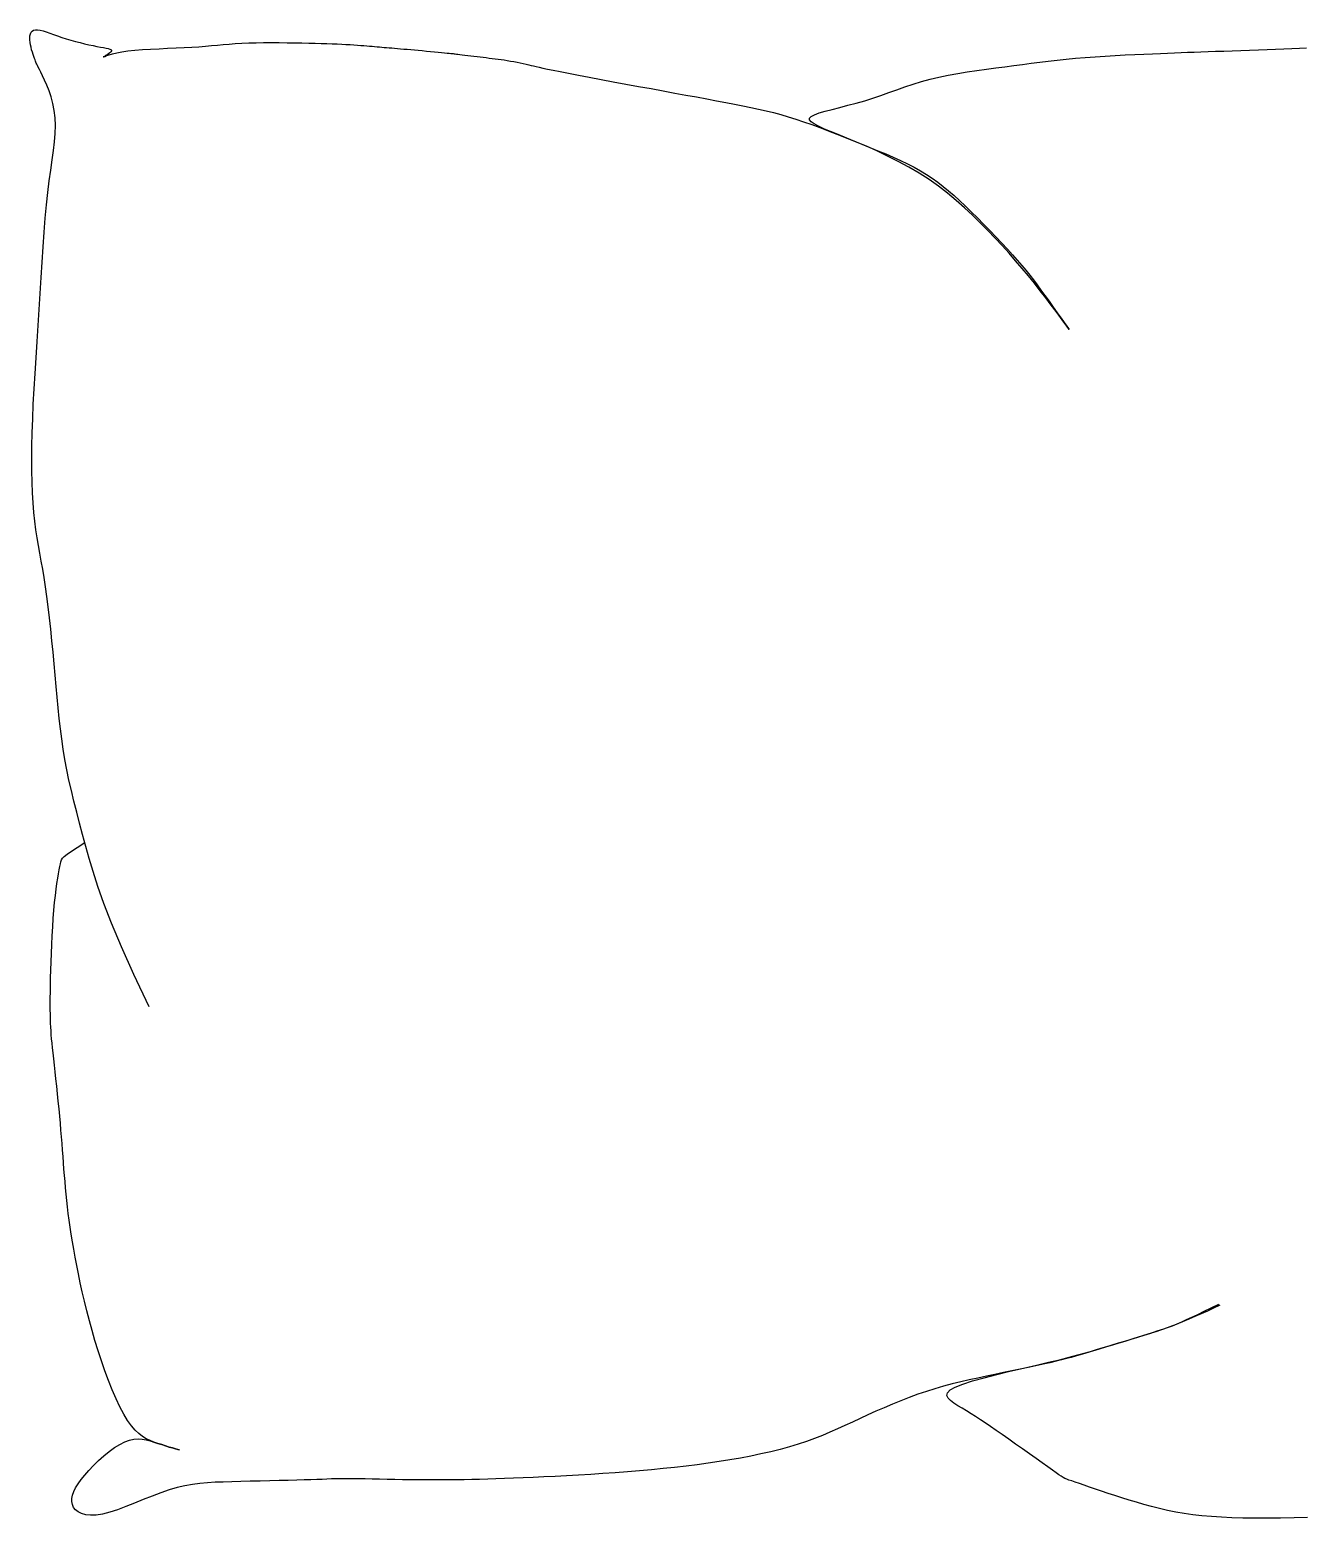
# Model space of a CAD drawing. Extents: x 110.714 to 111.388, y 28.017 to 28.415.
# Drawn here: x 110.7138 to 111.0134, y 28.0587 to 28.4095 of the extents above; entities that cross this region are included whole.
import ezdxf

# ---------------------------------------------------------------- set-up
doc = ezdxf.new("R2010")
doc.units = 0
doc.layers.get('0').update_dxf_attribs({"linetype": 'CONTINUOUS'})

msp = doc.modelspace()

# ---------------------------------------------------------------- linework, layer by layer
at = {"color": 0}
for p, q in [((110.71391, 28.40857), (110.71408, 28.40894)), ((110.71408, 28.40894), (110.71433, 28.40923)), ((110.71433, 28.40923), (110.71466, 28.40943)), ((110.71466, 28.40943), (110.71508, 28.40953)), ((110.71508, 28.40953), (110.71559, 28.40954)), ((110.71559, 28.40954), (110.7162, 28.40944)), ((110.7162, 28.40944), (110.71688, 28.40927)), ((110.71688, 28.40927), (110.71764, 28.40904)), ((110.71764, 28.40904), (110.71847, 28.40875)), ((110.71847, 28.40875), (110.71937, 28.40843)), ((110.71376, 28.40766), (110.7138, 28.40814)), ((110.71377, 28.40713), (110.71376, 28.40766)), ((110.71382, 28.40657), (110.71377, 28.40713)), ((110.7138, 28.40814), (110.71391, 28.40857)), ((110.71392, 28.40599), (110.71382, 28.40657)), ((110.71405, 28.4054), (110.71392, 28.40599)), ((110.7142, 28.40481), (110.71405, 28.4054)), ((110.71937, 28.40843), (110.72032, 28.4081)), ((110.72032, 28.4081), (110.72133, 28.40775)), ((110.72133, 28.40775), (110.72237, 28.40742)), ((110.72237, 28.40742), (110.72345, 28.4071)), ((110.72345, 28.4071), (110.72454, 28.4068)), ((110.72454, 28.4068), (110.72562, 28.40651)), ((110.72562, 28.40651), (110.72668, 28.40625)), ((110.72668, 28.40625), (110.72771, 28.40601)), ((110.72771, 28.40601), (110.72868, 28.40579)), ((110.72868, 28.40579), (110.72958, 28.40561)), ((110.72958, 28.40561), (110.73039, 28.40545)), ((110.73039, 28.40545), (110.73111, 28.40532)), ((110.73111, 28.40532), (110.73173, 28.4052)), ((110.73173, 28.4052), (110.73223, 28.40509)), ((110.74423, 28.40507), (110.74625, 28.40516)), ((110.74625, 28.40516), (110.74824, 28.40525)), ((110.74824, 28.40525), (110.75017, 28.40534)), ((110.75017, 28.40534), (110.75198, 28.40544)), ((110.75198, 28.40544), (110.75364, 28.40555)), ((110.75364, 28.40555), (110.75518, 28.40568)), ((110.75518, 28.40568), (110.75662, 28.40581)), ((110.75662, 28.40581), (110.75801, 28.40594)), ((110.75801, 28.40594), (110.75937, 28.40606)), ((110.75937, 28.40606), (110.76075, 28.40618)), ((110.76075, 28.40618), (110.76219, 28.40629)), ((110.76219, 28.40629), (110.76371, 28.40637)), ((110.76371, 28.40637), (110.76535, 28.40643)), ((110.76535, 28.40643), (110.76708, 28.40647)), ((110.76708, 28.40647), (110.76888, 28.4065)), ((110.76888, 28.4065), (110.77072, 28.4065)), ((110.77072, 28.4065), (110.77257, 28.4065)), ((110.77257, 28.4065), (110.7744, 28.40648)), ((110.7744, 28.40648), (110.77618, 28.40646)), ((110.77618, 28.40646), (110.77789, 28.40643)), ((110.77789, 28.40643), (110.77951, 28.40639)), ((110.77951, 28.40639), (110.78102, 28.40636)), ((110.78102, 28.40636), (110.78244, 28.40632)), ((110.78244, 28.40632), (110.78377, 28.40628)), ((110.78377, 28.40628), (110.78502, 28.40624)), ((110.78502, 28.40624), (110.78618, 28.40619)), ((110.78618, 28.40619), (110.78727, 28.40614)), ((110.78727, 28.40614), (110.78829, 28.40609)), ((110.78829, 28.40609), (110.78924, 28.40603)), ((110.78924, 28.40603), (110.79014, 28.40598)), ((110.79014, 28.40598), (110.79097, 28.40592)), ((110.79097, 28.40592), (110.79175, 28.40586)), ((110.79175, 28.40586), (110.79249, 28.4058)), ((110.79249, 28.4058), (110.79318, 28.40575)), ((110.79318, 28.40575), (110.79383, 28.40569)), ((110.79383, 28.40569), (110.79445, 28.40564)), ((110.79445, 28.40564), (110.79504, 28.40558)), ((110.79504, 28.40558), (110.79561, 28.40553)), ((110.79561, 28.40553), (110.79617, 28.40549)), ((110.79617, 28.40549), (110.79672, 28.40544)), ((110.79672, 28.40544), (110.79728, 28.40539)), ((110.79728, 28.40539), (110.79785, 28.40534)), ((110.79785, 28.40534), (110.79844, 28.40529)), ((110.79844, 28.40529), (110.79906, 28.40524)), ((110.79906, 28.40524), (110.79971, 28.40519)), ((110.79971, 28.40519), (110.8004, 28.40513)), ((110.8004, 28.40513), (110.80113, 28.40507)), ((111.00936, 28.40502), (111.01124, 28.40511)), ((111.01124, 28.40511), (111.01301, 28.4052)), ((111.01301, 28.4052), (111.01466, 28.40529)), ((110.71437, 28.40425), (110.7142, 28.40481)), ((110.71455, 28.40371), (110.71437, 28.40425)), ((110.71471, 28.40322), (110.71455, 28.40371)), ((110.71487, 28.40278), (110.71471, 28.40322)), ((110.71501, 28.40241), (110.71487, 28.40278)), ((110.71512, 28.40212), (110.71501, 28.40241)), ((110.71521, 28.40188), (110.71512, 28.40212)), ((110.7153, 28.40164), (110.71521, 28.40188)), ((110.71542, 28.40139), (110.7153, 28.40164)), ((110.73107, 28.40312), (110.73116, 28.40316)), ((110.73115, 28.40316), (110.73107, 28.40312)), ((110.73135, 28.40327), (110.73115, 28.40316)), ((110.73116, 28.40316), (110.73141, 28.40327)), ((110.73164, 28.40344), (110.73135, 28.40327)), ((110.73141, 28.40327), (110.73184, 28.40344)), ((110.73198, 28.40364), (110.73164, 28.40344)), ((110.73184, 28.40344), (110.73246, 28.40364)), ((110.73232, 28.40386), (110.73198, 28.40364)), ((110.73223, 28.40509), (110.73262, 28.40498)), ((110.73264, 28.4041), (110.73232, 28.40386)), ((110.73246, 28.40364), (110.73327, 28.40386)), ((110.73262, 28.40498), (110.73289, 28.40485)), ((110.73288, 28.40433), (110.73264, 28.4041)), ((110.73302, 28.40454), (110.73288, 28.40433)), ((110.73289, 28.40485), (110.73303, 28.40471)), ((110.73303, 28.40471), (110.73302, 28.40454)), ((110.73327, 28.40386), (110.73427, 28.4041)), ((110.73427, 28.4041), (110.73548, 28.40433)), ((110.73548, 28.40433), (110.7369, 28.40454)), ((110.7369, 28.40454), (110.73852, 28.40471)), ((110.73852, 28.40471), (110.74032, 28.40485)), ((110.74032, 28.40485), (110.74224, 28.40497)), ((110.74224, 28.40497), (110.74423, 28.40507)), ((110.80113, 28.40507), (110.8019, 28.405)), ((110.8019, 28.405), (110.8027, 28.40494)), ((110.8027, 28.40494), (110.80354, 28.40486)), ((110.80354, 28.40486), (110.80442, 28.40479)), ((110.80442, 28.40479), (110.80533, 28.4047)), ((110.80533, 28.4047), (110.80628, 28.40462)), ((110.80628, 28.40462), (110.80724, 28.40453)), ((110.80724, 28.40453), (110.8082, 28.40444)), ((110.8082, 28.40444), (110.80913, 28.40435)), ((110.80913, 28.40435), (110.81001, 28.40426)), ((110.81001, 28.40426), (110.81082, 28.40418)), ((110.81082, 28.40418), (110.81153, 28.40411)), ((110.81153, 28.40411), (110.81214, 28.40405)), ((110.81214, 28.40405), (110.81262, 28.40401)), ((110.81262, 28.40401), (110.81299, 28.40397)), ((110.81299, 28.40397), (110.81329, 28.40394)), ((110.81329, 28.40394), (110.81354, 28.40391)), ((110.81354, 28.40391), (110.81377, 28.40389)), ((110.81377, 28.40389), (110.81402, 28.40386)), ((110.81402, 28.40386), (110.81432, 28.40382)), ((110.81432, 28.40382), (110.81468, 28.40377)), ((110.81468, 28.40377), (110.81514, 28.40371)), ((110.81514, 28.40371), (110.81569, 28.40364)), ((110.81569, 28.40364), (110.81632, 28.40356)), ((110.81632, 28.40356), (110.81699, 28.40348)), ((110.81699, 28.40348), (110.81771, 28.40339)), ((110.81771, 28.40339), (110.81845, 28.4033)), ((110.81845, 28.4033), (110.8192, 28.40321)), ((110.8192, 28.40321), (110.81994, 28.40312)), ((110.81994, 28.40312), (110.82066, 28.40304)), ((110.82066, 28.40304), (110.82136, 28.40296)), ((110.82136, 28.40296), (110.82205, 28.40288)), ((110.82205, 28.40288), (110.82274, 28.4028)), ((110.82274, 28.4028), (110.82343, 28.40272)), ((110.82343, 28.40272), (110.82412, 28.40263)), ((110.82412, 28.40263), (110.82483, 28.40253)), ((110.82483, 28.40253), (110.82556, 28.40242)), ((110.82556, 28.40242), (110.82631, 28.40229)), ((110.82631, 28.40229), (110.82708, 28.40216)), ((110.82708, 28.40216), (110.82785, 28.40202)), ((110.82785, 28.40202), (110.82862, 28.40187)), ((110.82862, 28.40187), (110.82937, 28.40172)), ((110.82937, 28.40172), (110.83008, 28.40157)), ((110.94775, 28.40137), (110.94978, 28.40165)), ((110.94978, 28.40165), (110.95179, 28.40191)), ((110.95179, 28.40191), (110.95382, 28.40216)), ((110.95382, 28.40216), (110.95589, 28.4024)), ((110.95589, 28.4024), (110.95801, 28.40263)), ((110.95801, 28.40263), (110.96021, 28.40284)), ((110.96021, 28.40284), (110.96249, 28.40302)), ((110.96249, 28.40302), (110.96485, 28.40319)), ((110.96485, 28.40319), (110.96723, 28.40334)), ((110.96723, 28.40334), (110.9696, 28.40347)), ((110.9696, 28.40347), (110.97194, 28.40359)), ((110.97194, 28.40359), (110.97421, 28.4037)), ((110.97421, 28.4037), (110.97637, 28.40379)), ((110.97637, 28.40379), (110.97838, 28.40388)), ((110.97838, 28.40388), (110.98024, 28.40396)), ((110.98024, 28.40396), (110.98195, 28.40404)), ((110.98195, 28.40404), (110.98357, 28.40411)), ((110.98357, 28.40411), (110.98512, 28.40417)), ((110.98512, 28.40417), (110.98665, 28.40423)), ((110.98665, 28.40423), (110.9882, 28.40429)), ((110.9882, 28.40429), (110.98979, 28.40435)), ((110.98979, 28.40435), (110.99147, 28.40441)), ((110.99147, 28.40441), (110.99327, 28.40446)), ((110.99327, 28.40446), (110.99517, 28.40452)), ((110.99517, 28.40452), (110.99715, 28.40458)), ((110.99715, 28.40458), (110.99919, 28.40464)), ((110.99919, 28.40464), (111.00125, 28.4047)), ((111.00125, 28.4047), (111.00333, 28.40477)), ((111.00333, 28.40477), (111.00539, 28.40485)), ((111.00539, 28.40485), (111.00741, 28.40493)), ((111.00741, 28.40493), (111.00936, 28.40502)), ((110.71556, 28.40109), (110.71542, 28.40139)), ((110.71575, 28.4007), (110.71556, 28.40109)), ((110.71601, 28.40018), (110.71575, 28.4007)), ((110.71634, 28.39951), (110.71601, 28.40018)), ((110.71676, 28.39866), (110.71634, 28.39951)), ((110.71725, 28.39764), (110.71676, 28.39866)), ((110.83008, 28.40157), (110.83076, 28.40143)), ((110.83076, 28.40143), (110.83138, 28.40129)), ((110.83138, 28.40129), (110.83195, 28.40115)), ((110.83195, 28.40115), (110.83251, 28.40102)), ((110.83251, 28.40102), (110.83312, 28.40087)), ((110.83312, 28.40087), (110.83383, 28.4007)), ((110.83383, 28.4007), (110.83469, 28.40051)), ((110.83469, 28.40051), (110.83576, 28.40028)), ((110.83576, 28.40028), (110.83709, 28.40001)), ((110.83709, 28.40001), (110.83874, 28.39968)), ((110.83874, 28.39968), (110.84075, 28.39929)), ((110.84075, 28.39929), (110.84307, 28.39884)), ((110.84307, 28.39884), (110.84564, 28.39836)), ((110.84564, 28.39836), (110.8484, 28.39784)), ((110.92595, 28.3979), (110.92806, 28.3984)), ((110.92806, 28.3984), (110.93024, 28.39885)), ((110.93024, 28.39885), (110.93247, 28.39925)), ((110.93247, 28.39925), (110.93472, 28.39961)), ((110.93472, 28.39961), (110.93698, 28.39994)), ((110.93698, 28.39994), (110.93922, 28.40025)), ((110.93922, 28.40025), (110.94144, 28.40053)), ((110.94144, 28.40053), (110.9436, 28.40082)), ((110.9436, 28.40082), (110.9457, 28.4011)), ((110.9457, 28.4011), (110.94775, 28.40137)), ((110.71777, 28.39646), (110.71725, 28.39764)), ((110.71829, 28.39514), (110.71777, 28.39646)), ((110.71878, 28.39369), (110.71829, 28.39514)), ((110.8484, 28.39784), (110.8513, 28.3973)), ((110.8513, 28.3973), (110.85427, 28.39675)), ((110.85427, 28.39675), (110.85725, 28.3962)), ((110.85725, 28.3962), (110.86019, 28.39566)), ((110.86019, 28.39566), (110.86303, 28.39513)), ((110.86303, 28.39513), (110.86576, 28.39463)), ((110.86576, 28.39463), (110.86839, 28.39415)), ((110.91438, 28.39407), (110.91626, 28.39474)), ((110.91626, 28.39474), (110.91813, 28.39541)), ((110.91813, 28.39541), (110.92002, 28.39608)), ((110.92002, 28.39608), (110.92194, 28.39673)), ((110.92194, 28.39673), (110.92391, 28.39734)), ((110.92391, 28.39734), (110.92595, 28.3979)), ((110.71921, 28.39213), (110.71878, 28.39369)), ((110.71954, 28.39049), (110.71921, 28.39213)), ((110.86839, 28.39415), (110.8709, 28.39369)), ((110.8709, 28.39369), (110.87331, 28.39324)), ((110.87331, 28.39324), (110.87561, 28.39281)), ((110.87561, 28.39281), (110.8778, 28.39239)), ((110.8778, 28.39239), (110.87987, 28.39199)), ((110.87987, 28.39199), (110.88184, 28.39161)), ((110.88184, 28.39161), (110.88372, 28.39122)), ((110.88372, 28.39122), (110.88552, 28.39084)), ((110.90285, 28.39078), (110.90465, 28.39124)), ((110.90465, 28.39124), (110.90658, 28.39173)), ((110.90658, 28.39173), (110.90856, 28.39225)), ((110.90856, 28.39225), (110.91054, 28.39282)), ((110.91054, 28.39282), (110.91248, 28.39343)), ((110.91248, 28.39343), (110.91438, 28.39407)), ((110.71976, 28.38877), (110.71954, 28.39049)), ((110.71983, 28.38698), (110.71976, 28.38877)), ((110.88552, 28.39084), (110.88729, 28.39043)), ((110.88729, 28.39043), (110.88902, 28.39001)), ((110.88902, 28.39001), (110.89076, 28.38954)), ((110.89076, 28.38954), (110.89251, 28.38904)), ((110.89251, 28.38904), (110.89431, 28.38848)), ((110.89431, 28.38848), (110.89616, 28.38786)), ((110.89616, 28.38786), (110.89806, 28.38719)), ((110.89756, 28.38871), (110.89794, 28.38912)), ((110.89756, 28.38828), (110.89756, 28.38871)), ((110.89792, 28.38783), (110.89756, 28.38828)), ((110.89862, 28.38734), (110.89792, 28.38783)), ((110.89794, 28.38912), (110.8987, 28.38952)), ((110.8987, 28.38952), (110.89982, 28.38993)), ((110.89982, 28.38993), (110.90122, 28.39035)), ((110.90122, 28.39035), (110.90285, 28.39078)), ((110.7196, 28.38315), (110.71977, 28.38511)), ((110.71977, 28.38511), (110.71983, 28.38698)), ((110.89806, 28.38719), (110.90001, 28.38647)), ((110.89963, 28.38681), (110.89862, 28.38734)), ((110.90094, 28.38622), (110.89963, 28.38681)), ((110.90001, 28.38647), (110.90197, 28.38572)), ((110.90251, 28.38556), (110.90094, 28.38622)), ((110.90197, 28.38572), (110.90396, 28.38495)), ((110.90433, 28.38482), (110.90251, 28.38556)), ((110.90396, 28.38495), (110.90594, 28.38416)), ((110.90637, 28.38399), (110.90433, 28.38482)), ((110.90594, 28.38416), (110.90792, 28.38336)), ((110.71904, 28.37885), (110.71935, 28.38107)), ((110.71935, 28.38107), (110.7196, 28.38315)), ((110.90859, 28.38307), (110.90637, 28.38399)), ((110.90792, 28.38336), (110.90987, 28.38257)), ((110.91096, 28.38206), (110.90859, 28.38307)), ((110.90987, 28.38257), (110.91178, 28.3818)), ((110.91342, 28.38096), (110.91096, 28.38206)), ((110.91178, 28.3818), (110.91366, 28.38103)), ((110.91594, 28.37978), (110.91342, 28.38096)), ((110.91366, 28.38103), (110.91549, 28.38026)), ((110.71869, 28.37648), (110.71904, 28.37885)), ((110.91549, 28.38026), (110.91726, 28.37949)), ((110.91847, 28.37851), (110.91594, 28.37978)), ((110.91726, 28.37949), (110.91898, 28.37871)), ((110.92097, 28.37716), (110.91847, 28.37851)), ((110.91898, 28.37871), (110.92063, 28.37793)), ((110.92063, 28.37793), (110.9222, 28.37712)), ((110.9234, 28.37573), (110.92097, 28.37716)), ((110.9222, 28.37712), (110.9237, 28.37629)), ((110.71799, 28.37119), (110.71833, 28.37393)), ((110.71833, 28.37393), (110.71869, 28.37648)), ((110.92573, 28.37422), (110.9234, 28.37573)), ((110.9237, 28.37629), (110.92512, 28.37544)), ((110.92512, 28.37544), (110.92648, 28.37455)), ((110.92796, 28.37264), (110.92573, 28.37422)), ((110.92648, 28.37455), (110.92778, 28.37361)), ((110.92778, 28.37361), (110.92906, 28.37262)), ((110.71767, 28.36824), (110.71799, 28.37119)), ((110.93009, 28.371), (110.92796, 28.37264)), ((110.92906, 28.37262), (110.93033, 28.37157)), ((110.93213, 28.36931), (110.93009, 28.371)), ((110.93033, 28.37157), (110.9316, 28.37046)), ((110.9316, 28.37046), (110.9329, 28.36927)), ((110.71739, 28.3651), (110.71767, 28.36824)), ((110.93409, 28.36758), (110.93213, 28.36931)), ((110.9329, 28.36927), (110.93425, 28.368)), ((110.93597, 28.36581), (110.93409, 28.36758)), ((110.93425, 28.368), (110.93565, 28.36664)), ((110.93565, 28.36664), (110.9371, 28.36521)), ((110.71712, 28.3618), (110.71739, 28.3651)), ((110.9378, 28.36403), (110.93597, 28.36581)), ((110.9371, 28.36521), (110.93856, 28.36373)), ((110.93956, 28.36224), (110.9378, 28.36403)), ((110.93856, 28.36373), (110.94002, 28.36224)), ((110.71688, 28.35836), (110.71712, 28.3618)), ((110.94128, 28.36044), (110.93956, 28.36224)), ((110.94002, 28.36224), (110.94146, 28.36074)), ((110.94294, 28.35865), (110.94128, 28.36044)), ((110.94146, 28.36074), (110.94284, 28.35927)), ((110.71665, 28.35479), (110.71688, 28.35836)), ((110.94284, 28.35927), (110.94417, 28.35784)), ((110.94456, 28.35686), (110.94294, 28.35865)), ((110.94417, 28.35784), (110.9454, 28.35648)), ((110.94613, 28.35508), (110.94456, 28.35686)), ((110.9454, 28.35648), (110.94652, 28.35521)), ((110.71642, 28.35113), (110.71665, 28.35479)), ((110.94765, 28.3533), (110.94613, 28.35508)), ((110.94652, 28.35521), (110.94756, 28.354)), ((110.94756, 28.354), (110.94852, 28.35284)), ((110.94913, 28.35154), (110.94765, 28.3533)), ((110.94852, 28.35284), (110.94944, 28.3517)), ((110.7162, 28.3474), (110.71642, 28.35113)), ((110.95056, 28.34978), (110.94913, 28.35154)), ((110.94944, 28.3517), (110.95032, 28.35056)), ((110.95032, 28.35056), (110.9512, 28.3494)), ((110.95194, 28.34803), (110.95056, 28.34978)), ((110.9512, 28.3494), (110.9521, 28.34819)), ((110.71596, 28.34362), (110.7162, 28.3474)), ((110.95327, 28.34631), (110.95194, 28.34803)), ((110.9521, 28.34819), (110.95303, 28.34691)), ((110.95303, 28.34691), (110.954, 28.34556)), ((110.95453, 28.34465), (110.95327, 28.34631)), ((110.954, 28.34556), (110.95499, 28.34418)), ((110.71572, 28.33982), (110.71596, 28.34362)), ((110.95568, 28.34311), (110.95453, 28.34465)), ((110.95499, 28.34418), (110.95594, 28.34284)), ((110.95669, 28.34173), (110.95568, 28.34311)), ((110.95594, 28.34284), (110.95682, 28.34159)), ((110.71547, 28.33602), (110.71572, 28.33982)), ((110.95752, 28.34058), (110.95669, 28.34173)), ((110.95682, 28.34159), (110.95758, 28.34052)), ((110.95816, 28.33969), (110.95752, 28.34058)), ((110.95758, 28.34052), (110.95818, 28.33967)), ((110.95857, 28.33911), (110.95816, 28.33969)), ((110.95818, 28.33967), (110.95857, 28.33911)), ((110.95871, 28.33891), (110.95857, 28.33911)), ((110.95857, 28.33911), (110.95871, 28.33891)), ((110.71523, 28.33224), (110.71547, 28.33602)), ((110.715, 28.32851), (110.71523, 28.33224)), ((110.71478, 28.32486), (110.715, 28.32851)), ((110.71459, 28.32129), (110.71478, 28.32486)), ((110.71444, 28.31785), (110.71459, 28.32129)), ((110.71432, 28.31454), (110.71444, 28.31785)), ((110.71425, 28.3114), (110.71432, 28.31454)), ((110.71422, 28.30842), (110.71425, 28.3114)), ((110.71424, 28.3056), (110.71422, 28.30842)), ((110.7143, 28.30292), (110.71424, 28.3056)), ((110.71441, 28.3004), (110.7143, 28.30292)), ((110.71455, 28.29802), (110.71441, 28.3004)), ((110.71473, 28.29578), (110.71455, 28.29802)), ((110.71495, 28.29368), (110.71473, 28.29578)), ((110.7152, 28.2917), (110.71495, 28.29368)), ((110.71549, 28.28981), (110.7152, 28.2917)), ((110.7158, 28.28797), (110.71549, 28.28981)), ((110.71612, 28.28615), (110.7158, 28.28797)), ((110.71646, 28.28431), (110.71612, 28.28615)), ((110.7168, 28.2824), (110.71646, 28.28431)), ((110.71714, 28.2804), (110.7168, 28.2824)), ((110.71748, 28.27825), (110.71714, 28.2804)), ((110.71781, 28.27594), (110.71748, 28.27825)), ((110.71812, 28.27348), (110.71781, 28.27594)), ((110.71842, 28.27091), (110.71812, 28.27348)), ((110.71871, 28.26825), (110.71842, 28.27091)), ((110.71899, 28.26553), (110.71871, 28.26825)), ((110.71926, 28.2628), (110.71899, 28.26553)), ((110.71951, 28.26007), (110.71926, 28.2628)), ((110.71976, 28.25739), (110.71951, 28.26007)), ((110.71999, 28.25477), (110.71976, 28.25739)), ((110.72022, 28.25221), (110.71999, 28.25477)), ((110.72046, 28.2497), (110.72022, 28.25221)), ((110.72071, 28.24722), (110.72046, 28.2497)), ((110.72098, 28.24478), (110.72071, 28.24722)), ((110.72129, 28.24236), (110.72098, 28.24478)), ((110.72164, 28.23995), (110.72129, 28.24236)), ((110.72204, 28.23754), (110.72164, 28.23995)), ((110.72249, 28.23511), (110.72204, 28.23754)), ((110.723, 28.23266), (110.72249, 28.23511)), ((110.72356, 28.23019), (110.723, 28.23266)), ((110.72417, 28.22767), (110.72356, 28.23019)), ((110.72482, 28.22511), (110.72417, 28.22767)), ((110.7255, 28.22249), (110.72482, 28.22511)), ((110.72622, 28.21981), (110.7255, 28.22249)), ((110.72697, 28.21705), (110.72622, 28.21981)), ((110.72257, 28.2152), (110.72356, 28.21588)), ((110.72356, 28.21588), (110.72491, 28.21677)), ((110.72491, 28.21677), (110.72672, 28.21794)), ((110.72776, 28.21419), (110.72697, 28.21705)), ((110.72069, 28.21152), (110.72083, 28.21229)), ((110.72083, 28.21229), (110.72096, 28.21293)), ((110.72096, 28.21293), (110.72107, 28.21343)), ((110.72107, 28.21343), (110.72122, 28.21385)), ((110.72122, 28.21385), (110.72147, 28.21424)), ((110.72147, 28.21424), (110.7219, 28.21467)), ((110.7219, 28.21467), (110.72257, 28.2152)), ((110.72866, 28.21109), (110.72776, 28.21419)), ((110.72016, 28.20833), (110.72034, 28.20954)), ((110.72034, 28.20954), (110.72052, 28.2106)), ((110.72052, 28.2106), (110.72069, 28.21152)), ((110.72978, 28.20761), (110.72866, 28.21109)), ((110.71961, 28.2038), (110.71979, 28.20547)), ((110.71979, 28.20547), (110.71997, 28.20697)), ((110.71997, 28.20697), (110.72016, 28.20833)), ((110.73121, 28.2036), (110.72978, 28.20761)), ((110.7193, 28.20006), (110.71945, 28.20199)), ((110.71945, 28.20199), (110.71961, 28.2038)), ((110.73304, 28.19891), (110.73121, 28.2036)), ((110.71917, 28.19805), (110.7193, 28.20006)), ((110.73537, 28.19338), (110.73304, 28.19891)), ((110.71895, 28.1939), (110.71905, 28.19598)), ((110.71905, 28.19598), (110.71917, 28.19805)), ((110.71878, 28.18981), (110.71885, 28.19183)), ((110.71885, 28.19183), (110.71895, 28.1939)), ((110.73829, 28.18688), (110.73537, 28.19338)), ((110.71867, 28.18606), (110.71871, 28.18788)), ((110.71871, 28.18788), (110.71878, 28.18981)), ((110.71861, 28.18276), (110.71863, 28.18436)), ((110.71863, 28.18436), (110.71867, 28.18606)), ((110.7419, 28.17924), (110.73829, 28.18688)), ((110.71859, 28.18128), (110.71861, 28.18276)), ((110.71859, 28.1799), (110.71859, 28.18128)), ((110.7186, 28.17863), (110.71859, 28.1799)), ((110.71862, 28.17745), (110.7186, 28.17863)), ((110.71864, 28.17637), (110.71862, 28.17745)), ((110.71867, 28.17537), (110.71864, 28.17637)), ((110.71871, 28.17443), (110.71867, 28.17537)), ((110.71876, 28.17353), (110.71871, 28.17443)), ((110.71883, 28.17262), (110.71876, 28.17353)), ((110.7189, 28.17168), (110.71883, 28.17262)), ((110.719, 28.17068), (110.7189, 28.17168)), ((110.71911, 28.16958), (110.719, 28.17068)), ((110.71924, 28.16837), (110.71911, 28.16958)), ((110.71939, 28.167), (110.71924, 28.16837)), ((110.71955, 28.16551), (110.71939, 28.167)), ((110.71973, 28.16391), (110.71955, 28.16551)), ((110.71992, 28.16224), (110.71973, 28.16391)), ((110.72011, 28.1605), (110.71992, 28.16224)), ((110.7203, 28.15874), (110.72011, 28.1605)), ((110.72048, 28.15696), (110.7203, 28.15874)), ((110.72066, 28.15521), (110.72048, 28.15696)), ((110.72082, 28.15349), (110.72066, 28.15521)), ((110.72097, 28.15181), (110.72082, 28.15349)), ((110.72111, 28.15017), (110.72097, 28.15181)), ((110.72124, 28.14856), (110.72111, 28.15017)), ((110.72136, 28.14699), (110.72124, 28.14856)), ((110.72148, 28.14544), (110.72136, 28.14699)), ((110.72159, 28.14392), (110.72148, 28.14544)), ((110.72171, 28.14242), (110.72159, 28.14392)), ((110.72182, 28.14095), (110.72171, 28.14242)), ((110.72193, 28.13948), (110.72182, 28.14095)), ((110.72206, 28.13802), (110.72193, 28.13948)), ((110.72218, 28.13656), (110.72206, 28.13802)), ((110.72232, 28.13509), (110.72218, 28.13656)), ((110.72247, 28.1336), (110.72232, 28.13509)), ((110.72264, 28.13209), (110.72247, 28.1336)), ((110.72283, 28.13054), (110.72264, 28.13209)), ((110.72304, 28.12894), (110.72283, 28.13054)), ((110.72327, 28.12731), (110.72304, 28.12894)), ((110.72352, 28.12562), (110.72327, 28.12731)), ((110.7238, 28.12387), (110.72352, 28.12562)), ((110.72411, 28.12207), (110.7238, 28.12387)), ((110.72445, 28.1202), (110.72411, 28.12207)), ((110.72482, 28.11826), (110.72445, 28.1202)), ((110.72522, 28.11626), (110.72482, 28.11826)), ((110.72566, 28.11417), (110.72522, 28.11626)), ((110.72614, 28.11202), (110.72566, 28.11417)), ((110.72665, 28.10981), (110.72614, 28.11202)), ((110.7272, 28.10755), (110.72665, 28.10981)), ((110.7278, 28.10524), (110.7272, 28.10755)), ((110.98847, 28.10628), (110.98994, 28.10693)), ((110.99051, 28.10739), (110.98897, 28.10664)), ((110.98994, 28.10693), (110.9914, 28.1076)), ((110.99217, 28.1082), (110.99051, 28.10739)), ((110.9914, 28.1076), (110.99286, 28.10829)), ((110.99391, 28.10905), (110.99217, 28.1082)), ((110.99286, 28.10829), (110.99431, 28.10899)), ((110.72844, 28.1029), (110.7278, 28.10524)), ((110.98181, 28.10356), (110.98054, 28.10311)), ((110.98104, 28.10335), (110.98255, 28.10389)), ((110.98298, 28.10399), (110.98181, 28.10356)), ((110.98255, 28.10389), (110.98404, 28.10446)), ((110.98409, 28.10443), (110.98298, 28.10399)), ((110.98404, 28.10446), (110.98553, 28.10504)), ((110.9852, 28.1049), (110.98409, 28.10443)), ((110.98635, 28.10541), (110.9852, 28.1049)), ((110.98553, 28.10504), (110.987, 28.10565)), ((110.98759, 28.10599), (110.98635, 28.10541)), ((110.987, 28.10565), (110.98847, 28.10628)), ((110.98897, 28.10664), (110.98759, 28.10599)), ((110.72913, 28.10054), (110.72844, 28.1029)), ((110.72986, 28.09816), (110.72913, 28.10054)), ((110.97023, 28.09988), (110.96841, 28.09933)), ((110.96885, 28.09954), (110.97034, 28.09999)), ((110.97211, 28.10045), (110.97023, 28.09988)), ((110.97034, 28.09999), (110.97186, 28.10044)), ((110.97186, 28.10044), (110.97338, 28.1009)), ((110.97398, 28.10102), (110.97211, 28.10045)), ((110.97338, 28.1009), (110.97492, 28.10136)), ((110.97581, 28.10159), (110.97398, 28.10102)), ((110.97492, 28.10136), (110.97645, 28.10184)), ((110.97754, 28.10213), (110.97581, 28.10159)), ((110.97645, 28.10184), (110.97799, 28.10232)), ((110.97913, 28.10264), (110.97754, 28.10213)), ((110.97799, 28.10232), (110.97952, 28.10283)), ((110.98054, 28.10311), (110.97913, 28.10264)), ((110.97952, 28.10283), (110.98104, 28.10335)), ((110.73064, 28.09578), (110.72986, 28.09816)), ((110.95645, 28.09605), (110.95873, 28.09663)), ((110.95919, 28.09659), (110.9581, 28.0963)), ((110.95873, 28.09663), (110.96076, 28.09717)), ((110.96025, 28.09689), (110.95919, 28.09659)), ((110.96133, 28.0972), (110.96025, 28.09689)), ((110.96076, 28.09717), (110.9626, 28.09768)), ((110.96247, 28.09754), (110.96133, 28.0972)), ((110.96371, 28.09792), (110.96247, 28.09754)), ((110.9626, 28.09768), (110.96428, 28.09817)), ((110.96511, 28.09834), (110.96371, 28.09792)), ((110.96428, 28.09817), (110.96586, 28.09863)), ((110.96668, 28.09882), (110.96511, 28.09834)), ((110.96586, 28.09863), (110.96736, 28.09909)), ((110.96841, 28.09933), (110.96668, 28.09882)), ((110.96736, 28.09909), (110.96885, 28.09954)), ((110.73146, 28.09343), (110.73064, 28.09578)), ((110.73232, 28.09113), (110.73146, 28.09343)), ((110.94326, 28.09301), (110.94125, 28.09259)), ((110.94166, 28.09257), (110.94479, 28.09332)), ((110.94526, 28.09342), (110.94326, 28.09301)), ((110.94479, 28.09332), (110.94795, 28.09405)), ((110.94721, 28.09383), (110.94526, 28.09342)), ((110.9491, 28.09423), (110.94721, 28.09383)), ((110.94795, 28.09405), (110.95102, 28.09476)), ((110.95091, 28.09462), (110.9491, 28.09423)), ((110.95262, 28.095), (110.95091, 28.09462)), ((110.95102, 28.09476), (110.95389, 28.09543)), ((110.95421, 28.09535), (110.95262, 28.095)), ((110.95389, 28.09543), (110.95645, 28.09605)), ((110.95564, 28.09569), (110.95421, 28.09535)), ((110.95693, 28.096), (110.95564, 28.09569)), ((110.9581, 28.0963), (110.95693, 28.096)), ((110.7332, 28.08893), (110.73232, 28.09113)), ((110.92913, 28.08979), (110.92711, 28.08922)), ((110.93115, 28.09033), (110.92913, 28.08979)), ((110.93071, 28.08891), (110.9319, 28.08959)), ((110.93317, 28.09082), (110.93115, 28.09033)), ((110.9319, 28.08959), (110.93368, 28.09031)), ((110.93519, 28.09129), (110.93317, 28.09082)), ((110.93368, 28.09031), (110.93598, 28.09105)), ((110.93721, 28.09173), (110.93519, 28.09129)), ((110.93598, 28.09105), (110.93868, 28.09181)), ((110.93923, 28.09216), (110.93721, 28.09173)), ((110.93868, 28.09181), (110.94166, 28.09257)), ((110.94125, 28.09259), (110.93923, 28.09216)), ((110.7341, 28.08685), (110.7332, 28.08893)), ((110.735, 28.08494), (110.7341, 28.08685)), ((110.91906, 28.08638), (110.91708, 28.08557)), ((110.92106, 28.08716), (110.91906, 28.08638)), ((110.92307, 28.0879), (110.92106, 28.08716)), ((110.92509, 28.08859), (110.92307, 28.0879)), ((110.92711, 28.08922), (110.92509, 28.08859)), ((110.92994, 28.08762), (110.93009, 28.08825)), ((110.93019, 28.08701), (110.92994, 28.08762)), ((110.93009, 28.08825), (110.93071, 28.08891)), ((110.93076, 28.0864), (110.93019, 28.08701)), ((110.93156, 28.0858), (110.93076, 28.0864)), ((110.73591, 28.08321), (110.735, 28.08494)), ((110.73682, 28.08171), (110.73591, 28.08321)), ((110.9113, 28.08304), (110.90946, 28.08219)), ((110.91319, 28.08389), (110.9113, 28.08304)), ((110.91512, 28.08474), (110.91319, 28.08389)), ((110.91708, 28.08557), (110.91512, 28.08474)), ((110.93251, 28.0852), (110.93156, 28.0858)), ((110.93354, 28.08459), (110.93251, 28.0852)), ((110.93458, 28.08396), (110.93354, 28.08459)), ((110.93562, 28.08331), (110.93458, 28.08396)), ((110.93669, 28.08263), (110.93562, 28.08331)), ((110.93781, 28.0819), (110.93669, 28.08263)), ((110.73771, 28.08046), (110.73682, 28.08171)), ((110.73859, 28.07944), (110.73771, 28.08046)), ((110.73947, 28.07862), (110.73859, 28.07944)), ((110.90236, 28.07897), (110.90057, 28.07822)), ((110.90412, 28.07974), (110.90236, 28.07897)), ((110.90588, 28.08054), (110.90412, 28.07974)), ((110.90765, 28.08136), (110.90588, 28.08054)), ((110.90946, 28.08219), (110.90765, 28.08136)), ((110.93897, 28.08113), (110.93781, 28.0819)), ((110.94021, 28.08029), (110.93897, 28.08113)), ((110.94154, 28.07937), (110.94021, 28.08029)), ((110.94297, 28.07838), (110.94154, 28.07937)), ((110.73246, 28.0744), (110.73372, 28.07532)), ((110.73372, 28.07532), (110.73496, 28.0761)), ((110.73496, 28.0761), (110.73614, 28.07671)), ((110.73614, 28.07671), (110.73726, 28.07711)), ((110.73726, 28.07711), (110.73831, 28.07733)), ((110.73831, 28.07733), (110.7393, 28.0774)), ((110.7393, 28.0774), (110.74026, 28.07733)), ((110.74034, 28.07796), (110.73947, 28.07862)), ((110.74026, 28.07733), (110.74118, 28.07717)), ((110.74122, 28.07743), (110.74034, 28.07796)), ((110.74118, 28.07717), (110.7421, 28.07693)), ((110.74211, 28.077), (110.74122, 28.07743)), ((110.7421, 28.07693), (110.74301, 28.07664)), ((110.74301, 28.07665), (110.74211, 28.077)), ((110.74392, 28.07633), (110.74301, 28.07665)), ((110.74301, 28.07664), (110.74392, 28.07633)), ((110.74485, 28.07603), (110.74392, 28.07633)), ((110.74392, 28.07633), (110.74485, 28.07603)), ((110.74577, 28.07574), (110.74485, 28.07603)), ((110.74485, 28.07603), (110.74577, 28.07574)), ((110.74664, 28.07547), (110.74577, 28.07574)), ((110.74577, 28.07574), (110.74664, 28.07547)), ((110.74743, 28.07524), (110.74664, 28.07547)), ((110.74664, 28.07547), (110.74743, 28.07524)), ((110.8928, 28.07551), (110.89065, 28.07492)), ((110.89487, 28.07614), (110.8928, 28.07551)), ((110.89684, 28.0768), (110.89487, 28.07614)), ((110.89874, 28.07749), (110.89684, 28.0768)), ((110.90057, 28.07822), (110.89874, 28.07749)), ((110.94451, 28.0773), (110.94297, 28.07838)), ((110.94612, 28.07617), (110.94451, 28.0773)), ((110.94776, 28.07501), (110.94612, 28.07617)), ((110.7288, 28.07112), (110.72998, 28.07227)), ((110.72998, 28.07227), (110.73121, 28.07337)), ((110.73121, 28.07337), (110.73246, 28.0744)), ((110.7481, 28.07504), (110.74743, 28.07524)), ((110.74743, 28.07524), (110.7481, 28.07504)), ((110.74862, 28.07489), (110.7481, 28.07504)), ((110.7481, 28.07504), (110.74862, 28.07489)), ((110.74896, 28.07479), (110.74862, 28.07489)), ((110.74862, 28.07489), (110.74896, 28.07479)), ((110.74908, 28.07476), (110.74896, 28.07479)), ((110.74896, 28.07479), (110.74908, 28.07476)), ((110.87624, 28.07203), (110.87367, 28.07165)), ((110.87878, 28.07243), (110.87624, 28.07203)), ((110.88127, 28.07287), (110.87878, 28.07243)), ((110.88371, 28.07333), (110.88127, 28.07287)), ((110.88609, 28.07383), (110.88371, 28.07333)), ((110.88841, 28.07436), (110.88609, 28.07383)), ((110.89065, 28.07492), (110.88841, 28.07436)), ((110.94938, 28.07386), (110.94776, 28.07501)), ((110.95094, 28.07275), (110.94938, 28.07386)), ((110.95239, 28.07171), (110.95094, 28.07275)), ((110.72586, 28.06779), (110.72672, 28.06885)), ((110.72672, 28.06885), (110.72771, 28.06997)), ((110.72771, 28.06997), (110.7288, 28.07112)), ((110.83241, 28.06829), (110.83004, 28.06818)), ((110.83492, 28.06841), (110.83241, 28.06829)), ((110.83756, 28.06854), (110.83492, 28.06841)), ((110.84029, 28.06869), (110.83756, 28.06854)), ((110.8431, 28.06885), (110.84029, 28.06869)), ((110.84596, 28.06902), (110.8431, 28.06885)), ((110.84885, 28.06921), (110.84596, 28.06902)), ((110.85175, 28.06942), (110.84885, 28.06921)), ((110.85463, 28.06963), (110.85175, 28.06942)), ((110.85747, 28.06986), (110.85463, 28.06963)), ((110.86027, 28.07011), (110.85747, 28.06986)), ((110.86303, 28.07038), (110.86027, 28.07011)), ((110.86574, 28.07066), (110.86303, 28.07038)), ((110.86843, 28.07097), (110.86574, 28.07066)), ((110.87107, 28.07129), (110.86843, 28.07097)), ((110.87367, 28.07165), (110.87107, 28.07129)), ((110.95369, 28.07079), (110.95239, 28.07171)), ((110.95478, 28.07001), (110.95369, 28.07079)), ((110.95565, 28.06939), (110.95478, 28.07001)), ((110.95633, 28.06892), (110.95565, 28.06939)), ((110.95687, 28.06856), (110.95633, 28.06892)), ((110.95732, 28.06829), (110.95687, 28.06856)), ((110.95774, 28.06807), (110.95732, 28.06829)), ((110.72381, 28.06412), (110.72411, 28.06496)), ((110.72411, 28.06496), (110.72455, 28.06585)), ((110.72455, 28.06585), (110.72514, 28.06679)), ((110.72514, 28.06679), (110.72586, 28.06779)), ((110.74662, 28.06534), (110.74463, 28.06466)), ((110.7485, 28.06589), (110.74662, 28.06534)), ((110.75032, 28.06632), (110.7485, 28.06589)), ((110.75209, 28.06664), (110.75032, 28.06632)), ((110.75384, 28.06687), (110.75209, 28.06664)), ((110.75562, 28.06704), (110.75384, 28.06687)), ((110.75744, 28.06715), (110.75562, 28.06704)), ((110.75935, 28.06722), (110.75744, 28.06715)), ((110.76136, 28.06728), (110.75935, 28.06722)), ((110.76351, 28.06733), (110.76136, 28.06728)), ((110.76574, 28.06738), (110.76351, 28.06733)), ((110.76803, 28.06744), (110.76574, 28.06738)), ((110.77031, 28.06749), (110.76803, 28.06744)), ((110.77254, 28.06754), (110.77031, 28.06749)), ((110.77468, 28.06759), (110.77254, 28.06754)), ((110.77667, 28.06764), (110.77468, 28.06759)), ((110.77847, 28.0677), (110.77667, 28.06764)), ((110.78004, 28.06775), (110.77847, 28.0677)), ((110.78143, 28.0678), (110.78004, 28.06775)), ((110.78267, 28.06785), (110.78143, 28.0678)), ((110.78381, 28.0679), (110.78267, 28.06785)), ((110.7849, 28.06793), (110.78381, 28.0679)), ((110.78599, 28.06796), (110.7849, 28.06793)), ((110.78713, 28.06798), (110.78599, 28.06796)), ((110.78836, 28.06799), (110.78713, 28.06798)), ((110.78971, 28.06798), (110.78836, 28.06799)), ((110.79119, 28.06796), (110.78971, 28.06798)), ((110.79277, 28.06794), (110.79119, 28.06796)), ((110.79444, 28.0679), (110.79277, 28.06794)), ((110.79618, 28.06787), (110.79444, 28.0679)), ((110.79796, 28.06783), (110.79618, 28.06787)), ((110.79977, 28.06779), (110.79796, 28.06783)), ((110.80159, 28.06776), (110.79977, 28.06779)), ((110.80341, 28.06774), (110.80159, 28.06776)), ((110.80523, 28.06772), (110.80341, 28.06774)), ((110.80704, 28.06771), (110.80523, 28.06772)), ((110.80885, 28.06771), (110.80704, 28.06771)), ((110.81066, 28.06771), (110.80885, 28.06771)), ((110.81247, 28.06772), (110.81066, 28.06771)), ((110.81429, 28.06774), (110.81247, 28.06772)), ((110.81611, 28.06776), (110.81429, 28.06774)), ((110.81794, 28.0678), (110.81611, 28.06776)), ((110.81979, 28.06784), (110.81794, 28.0678)), ((110.82169, 28.06788), (110.81979, 28.06784)), ((110.82364, 28.06794), (110.82169, 28.06788)), ((110.82567, 28.06801), (110.82364, 28.06794)), ((110.8278, 28.06809), (110.82567, 28.06801)), ((110.83004, 28.06818), (110.8278, 28.06809)), ((110.95818, 28.06788), (110.95774, 28.06807)), ((110.9587, 28.06769), (110.95818, 28.06788)), ((110.95935, 28.06746), (110.9587, 28.06769)), ((110.96017, 28.06718), (110.95935, 28.06746)), ((110.96115, 28.06684), (110.96017, 28.06718)), ((110.96228, 28.06646), (110.96115, 28.06684)), ((110.96354, 28.06603), (110.96228, 28.06646)), ((110.96491, 28.06556), (110.96354, 28.06603)), ((110.96637, 28.06507), (110.96491, 28.06556)), ((110.96792, 28.06455), (110.96637, 28.06507)), ((110.72365, 28.0626), (110.72366, 28.06334)), ((110.7238, 28.0619), (110.72365, 28.0626)), ((110.72366, 28.06334), (110.72381, 28.06412)), ((110.7241, 28.06125), (110.7238, 28.0619)), ((110.73639, 28.06142), (110.73443, 28.06069)), ((110.73842, 28.06222), (110.73639, 28.06142)), ((110.7405, 28.06306), (110.73842, 28.06222)), ((110.74258, 28.06389), (110.7405, 28.06306)), ((110.74463, 28.06466), (110.74258, 28.06389)), ((110.96952, 28.06403), (110.96792, 28.06455)), ((110.97117, 28.06349), (110.96952, 28.06403)), ((110.97286, 28.06296), (110.97117, 28.06349)), ((110.97459, 28.06243), (110.97286, 28.06296)), ((110.97636, 28.06191), (110.97459, 28.06243)), ((110.97818, 28.06142), (110.97636, 28.06191)), ((110.98004, 28.06096), (110.97818, 28.06142)), ((110.72456, 28.06067), (110.7241, 28.06125)), ((110.72519, 28.06017), (110.72456, 28.06067)), ((110.72598, 28.05977), (110.72519, 28.06017)), ((110.72694, 28.0595), (110.72598, 28.05977)), ((110.72808, 28.05938), (110.72694, 28.0595)), ((110.7294, 28.05942), (110.72808, 28.05938)), ((110.73091, 28.05966), (110.7294, 28.05942)), ((110.73259, 28.06009), (110.73091, 28.05966)), ((110.73443, 28.06069), (110.73259, 28.06009)), ((110.98194, 28.06053), (110.98004, 28.06096)), ((110.98388, 28.06014), (110.98194, 28.06053)), ((110.98587, 28.0598), (110.98388, 28.06014)), ((110.98792, 28.05951), (110.98587, 28.0598)), ((110.99004, 28.05926), (110.98792, 28.05951)), ((110.99227, 28.05906), (110.99004, 28.05926)), ((110.99461, 28.0589), (110.99227, 28.05906)), ((110.99709, 28.05879), (110.99461, 28.0589)), ((110.99971, 28.05871), (110.99709, 28.05879)), ((111.00251, 28.05868), (110.99971, 28.05871)), ((111.00549, 28.05869), (111.00251, 28.05868)), ((111.00859, 28.05872), (111.00549, 28.05869)), ((111.01175, 28.05878), (111.00859, 28.05872)), ((111.01489, 28.05886), (111.01175, 28.05878))]:
    msp.add_line(p, q, dxfattribs=at)

doc.saveas('drawing.dxf')
